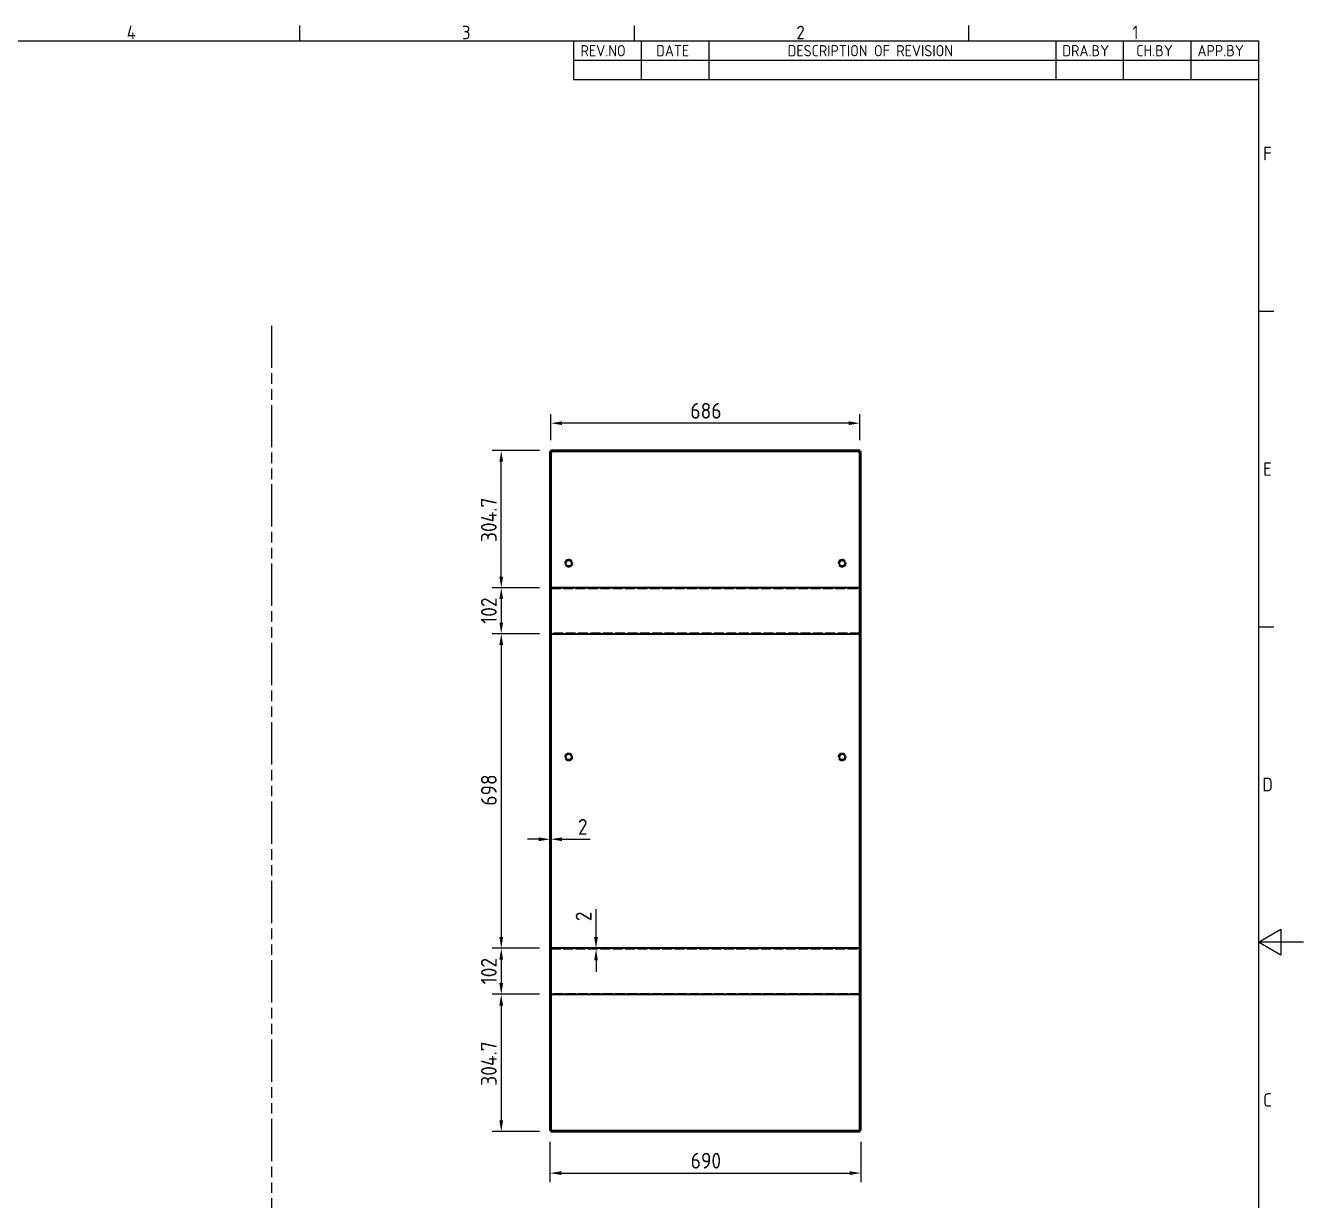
# Model space of a CAD drawing. Header units: millimetres. Extents: x 0 to 51860, y 0 to 5940.
# Drawn here: x 35555 to 38391, y 1527 to 4134 of the extents above; entities that cross this region are included whole.
import ezdxf

# ---------------------------------------------------------------- set-up
doc = ezdxf.new("R2010")
doc.units = ezdxf.units.MM
doc.header["$LTSCALE"] = 10
doc.linetypes.add('DASHED', pattern=[0.2067, 0.1654, -0.0413])
doc.linetypes.add('DOUBLE_DASH_CHAIN', pattern=[1.2403, 0.6614, -0.0827, 0.1654, -0.0827, 0.1654, -0.0827])
for name, color, linetype, lineweight in [('가려진 것(ISO)', 2, 'DASHED', 18), ('가시적인 것(ISO)', 3, 'Continuous', 40), ('경계(ISO)', 7, 'Continuous', 25), ('기호(ISO)', 5, 'Continuous', 25), ('스케치 형상(ISO)', 3, 'Continuous', 25), ('치수(ISO)', 2, 'Continuous', 25)]:
    doc.layers.add(name, color=color, linetype=linetype, lineweight=lineweight)
doc.styles.add('ISO ProportionalPSTEK', font='isocp.shx')
doc.styles.add('문자 텍스트_PSTEK_POSCO', font='isocp.shx')
doc.styles.add('치수 텍스트_PSTEK_POSCO', font='isocp.shx')
doc.dimstyles.new('치수_PSTEK_POSCO', dxfattribs={"dimscale": 10, "dimtxt": 3.5, "dimasz": 2.5, "dimexe": 2, "dimexo": 2.5, "dimgap": 1, "dimtad": 1, "dimrnd": 1e-08, "dimdsep": 46, "dimtxsty": '치수 텍스트_PSTEK_POSCO', "dimcen": 0.09, "dimdle": 10, "dimclrd": 7, "dimclre": 7, "dimclrt": 2, "dimadec": 1, "dimazin": 2, "dimtfac": 1, "dimtmove": 0, "dimatfit": 3, "dimfxl": 0, "dimtolj": 1, "dimlwd": -1, "dimlwe": -1, "dimarcsym": 0})

# ---------------------------------------------------------------- blocks, each defined once
blk = doc.blocks.new('*D259')
at = {"layer": 'Defpoints', "color": 0}
for p in [(36720.96271421941, 2886.207193605565), (36610.7072251092, 2784.207193605565), (36720.96271421941, 2784.207193605565)]:
    blk.add_point(p, dxfattribs=at)
at = {"layer": '치수(ISO)', "color": 7}
for p, q in [((36695.96271421941, 2886.207193605565), (36590.7072251092, 2886.207193605565)), ((36610.7072251092, 2861.207193605565), (36610.7072251092, 2809.207193605565)), ((36695.96271421941, 2784.207193605565), (36590.7072251092, 2784.207193605565))]:
    blk.add_line(p, q, dxfattribs=at)
for points in [[(36606.54055844254, 2861.207193605565), (36614.87389177587, 2861.207193605565), (36610.7072251092, 2886.207193605565)], [(36606.54055844254, 2809.207193605565), (36614.87389177587, 2809.207193605565), (36610.7072251092, 2784.207193605565)]]:
    blk.add_solid(points, dxfattribs=at)
at = {"layer": '치수(ISO)', "color": 2, "insert": (36583.20378022731, 2806.156160140999), "char_height": 35, "attachment_point": 4, "rotation": 90, "style": '치수 텍스트_PSTEK_POSCO'}
blk.add_mtext('\\A1;102', dxfattribs=at)
blk = doc.blocks.new('*D260')
at = {"layer": 'Defpoints', "color": 0}
for p in [(36610.7072251092, 3190.907193605565), (36721.03342489755, 3190.907193605565), (36720.96271421941, 2886.207193605565)]:
    blk.add_point(p, dxfattribs=at)
at = {"layer": '치수(ISO)', "color": 7}
for p, q in [((36696.03342489755, 3190.907193605565), (36590.7072251092, 3190.907193605565)), ((36610.7072251092, 2911.207193605565), (36610.7072251092, 3165.907193605565)), ((36695.96271421941, 2886.207193605565), (36590.7072251092, 2886.207193605565))]:
    blk.add_line(p, q, dxfattribs=at)
for points in [[(36606.54055844254, 3165.907193605565), (36614.87389177587, 3165.907193605565), (36610.7072251092, 3190.907193605565)], [(36606.54055844254, 2911.207193605565), (36614.87389177587, 2911.207193605565), (36610.7072251092, 2886.207193605565)]]:
    blk.add_solid(points, dxfattribs=at)
at = {"layer": '치수(ISO)', "color": 2, "insert": (36583.2072251092, 2987.807193605565), "char_height": 35, "attachment_point": 4, "rotation": 90, "style": '치수 텍스트_PSTEK_POSCO'}
blk.add_mtext('\\A1;304.7', dxfattribs=at)
blk = doc.blocks.new('*D261')
at = {"layer": 'Defpoints', "color": 0}
for p in [(36720.96271421941, 2784.207193605565), (36610.7072251092, 2086.207193605565), (36720.96271421941, 2086.207193605565)]:
    blk.add_point(p, dxfattribs=at)
at = {"layer": '치수(ISO)', "color": 7}
for p, q in [((36695.96271421941, 2784.207193605565), (36590.7072251092, 2784.207193605565)), ((36610.7072251092, 2759.207193605565), (36610.7072251092, 2111.207193605565)), ((36695.96271421941, 2086.207193605565), (36590.7072251092, 2086.207193605565))]:
    blk.add_line(p, q, dxfattribs=at)
for points in [[(36606.54055844254, 2759.207193605565), (36614.87389177587, 2759.207193605565), (36610.7072251092, 2784.207193605565)], [(36606.54055844254, 2111.207193605565), (36614.87389177587, 2111.207193605565), (36610.7072251092, 2086.207193605565)]]:
    blk.add_solid(points, dxfattribs=at)
at = {"layer": '치수(ISO)', "color": 2, "insert": (36583.2072251092, 2402.598798727427), "char_height": 35, "attachment_point": 4, "rotation": 90, "style": '치수 텍스트_PSTEK_POSCO'}
blk.add_mtext('\\A1;698', dxfattribs=at)
blk = doc.blocks.new('*D262')
at = {"layer": 'Defpoints', "color": 0}
for p in [(36720.96271421941, 2086.207193605565), (36610.7072251092, 1984.207193605565), (36720.96271421941, 1984.207193605565)]:
    blk.add_point(p, dxfattribs=at)
at = {"layer": '치수(ISO)', "color": 7}
for p, q in [((36695.96271421941, 2086.207193605565), (36590.7072251092, 2086.207193605565)), ((36610.7072251092, 2061.207193605565), (36610.7072251092, 2009.207193605565)), ((36695.96271421941, 1984.207193605565), (36590.7072251092, 1984.207193605565))]:
    blk.add_line(p, q, dxfattribs=at)
for points in [[(36606.54055844254, 2061.207193605565), (36614.87389177587, 2061.207193605565), (36610.7072251092, 2086.207193605565)], [(36606.54055844254, 2009.207193605565), (36614.87389177587, 2009.207193605565), (36610.7072251092, 1984.207193605565)]]:
    blk.add_solid(points, dxfattribs=at)
at = {"layer": '치수(ISO)', "color": 2, "insert": (36583.20378022731, 2006.156160140998), "char_height": 35, "attachment_point": 4, "rotation": 90, "style": '치수 텍스트_PSTEK_POSCO'}
blk.add_mtext('\\A1;102', dxfattribs=at)
blk = doc.blocks.new('*D263')
at = {"layer": 'Defpoints', "color": 0}
for p in [(36720.96271421941, 1984.207193605565), (36610.7072251092, 1679.507193605564), (36721.03342489755, 1679.507193605564)]:
    blk.add_point(p, dxfattribs=at)
at = {"layer": '치수(ISO)', "color": 7}
for p, q in [((36695.96271421941, 1984.207193605565), (36590.7072251092, 1984.207193605565)), ((36610.7072251092, 1959.207193605565), (36610.7072251092, 1704.507193605564)), ((36696.03342489755, 1679.507193605564), (36590.7072251092, 1679.507193605564))]:
    blk.add_line(p, q, dxfattribs=at)
for points in [[(36606.54055844254, 1959.207193605565), (36614.87389177587, 1959.207193605565), (36610.7072251092, 1984.207193605565)], [(36606.54055844254, 1704.507193605564), (36614.87389177587, 1704.507193605564), (36610.7072251092, 1679.507193605564)]]:
    blk.add_solid(points, dxfattribs=at)
at = {"layer": '치수(ISO)', "color": 2, "insert": (36583.2072251092, 1781.107193605565), "char_height": 35, "attachment_point": 4, "rotation": 90, "style": '치수 텍스트_PSTEK_POSCO'}
blk.add_mtext('\\A1;304.7', dxfattribs=at)
blk = doc.blocks.new('*D264')
at = {"layer": 'Defpoints', "color": 0}
for p in [(36800.91487327804, 2086.207193605565), (36800.91487327804, 2084.207193605565), (36821.1349309413, 2086.207193605565)]:
    blk.add_point(p, dxfattribs=at)
at = {"layer": '치수(ISO)', "color": 7}
for p, q in [((36821.1349309413, 2111.207193605565), (36821.1349309413, 2173.198040062258)), ((36821.1349309413, 2084.207193605565), (36821.1349309413, 2086.207193605565)), ((36821.1349309413, 2059.207193605565), (36821.1349309413, 2034.207193605565))]:
    blk.add_line(p, q, dxfattribs=at)
for points in [[(36816.96826427463, 2111.207193605565), (36825.30159760796, 2111.207193605565), (36821.1349309413, 2086.207193605565)], [(36816.96826427463, 2059.207193605565), (36825.30159760796, 2059.207193605565), (36821.1349309413, 2084.207193605565)]]:
    blk.add_solid(points, dxfattribs=at)
at = {"layer": '치수(ISO)', "color": 2, "insert": (36793.63148605941, 2146.207193605571), "char_height": 35, "attachment_point": 4, "rotation": 90, "style": '치수 텍스트_PSTEK_POSCO'}
blk.add_mtext('\\A1;2', dxfattribs=at)
blk = doc.blocks.new('*D265')
at = {"layer": 'Defpoints', "color": 0}
for p in [(36720.96271421943, 2328.210185312294), (36718.96271421943, 2315.020239893529), (36720.96271421943, 2315.020239893529)]:
    blk.add_point(p, dxfattribs=at)
at = {"layer": '치수(ISO)', "color": 7}
for p, q in [((36693.96271421943, 2328.210185312294), (36668.96271421943, 2328.210185312294)), ((36718.96271421943, 2328.210185312294), (36720.96271421943, 2328.210185312294)), ((36745.96271421943, 2328.210185312294), (36807.95356067612, 2328.210185312294))]:
    blk.add_line(p, q, dxfattribs=at)
for points in [[(36693.96271421943, 2332.376851978961), (36693.96271421943, 2324.043518645628), (36718.96271421943, 2328.210185312294)], [(36745.96271421943, 2332.376851978961), (36745.96271421943, 2324.043518645628), (36720.96271421943, 2328.210185312294)]]:
    blk.add_solid(points, dxfattribs=at)
at = {"layer": '치수(ISO)', "color": 2, "insert": (36780.96271421943, 2355.713630194184), "char_height": 35, "attachment_point": 4, "style": '치수 텍스트_PSTEK_POSCO'}
blk.add_mtext('\\A1;2', dxfattribs=at)
blk = doc.blocks.new('*D271')
at = {"layer": 'Defpoints', "color": 0}
for p in [(36720.96271421943, 3251.635653628581), (36720.96271421943, 3188.836482927447), (37406.96271421943, 3188.836482927446)]:
    blk.add_point(p, dxfattribs=at)
at = {"layer": '치수(ISO)', "color": 7}
for p, q in [((36720.96271421943, 3213.836482927447), (36720.96271421943, 3271.635653628581)), ((37406.96271421943, 3213.836482927446), (37406.96271421943, 3271.635653628581)), ((37381.96271421943, 3251.635653628581), (36745.96271421943, 3251.635653628581))]:
    blk.add_line(p, q, dxfattribs=at)
for points in [[(36745.96271421943, 3255.802320295247), (36745.96271421943, 3247.468986961914), (36720.96271421943, 3251.635653628581)], [(37381.96271421943, 3255.802320295247), (37381.96271421943, 3247.468986961914), (37406.96271421943, 3251.635653628581)]]:
    blk.add_solid(points, dxfattribs=at)
at = {"layer": '치수(ISO)', "color": 2, "insert": (37030.54735988872, 3279.135653628581), "char_height": 35, "attachment_point": 4, "style": '치수 텍스트_PSTEK_POSCO'}
blk.add_mtext('\\A1;686', dxfattribs=at)
blk = doc.blocks.new('*D272')
at = {"layer": 'Defpoints', "color": 0}
for p in [(36718.96271421943, 1681.577904283683), (37408.96271421943, 1681.577904283684), (37408.96271421943, 1587.3073537378)]:
    blk.add_point(p, dxfattribs=at)
at = {"layer": '치수(ISO)', "color": 7}
for p, q in [((36718.96271421943, 1656.577904283683), (36718.96271421943, 1567.3073537378)), ((37408.96271421943, 1656.577904283684), (37408.96271421943, 1567.3073537378)), ((36743.96271421943, 1587.3073537378), (37383.96271421943, 1587.3073537378))]:
    blk.add_line(p, q, dxfattribs=at)
for points in [[(36743.96271421943, 1591.474020404467), (36743.96271421943, 1583.140687071133), (36718.96271421943, 1587.3073537378)], [(37383.96271421943, 1591.474020404467), (37383.96271421943, 1583.140687071133), (37408.96271421943, 1587.3073537378)]]:
    blk.add_solid(points, dxfattribs=at)
at = {"layer": '치수(ISO)', "color": 2, "insert": (37031.34053981373, 1614.8073537378), "char_height": 35, "attachment_point": 4, "style": '치수 텍스트_PSTEK_POSCO'}
blk.add_mtext('\\A1;690', dxfattribs=at)

msp = doc.modelspace()

# ---------------------------------------------------------------- linework, layer by layer
at = {"layer": '가려진 것(ISO)', "ltscale": 0.3808393180370331}
for p, q in [((36720.9627142194, 3186.907193605565), (36718.9627142194, 3186.907193605565)), ((36722.9627142194, 3188.907193605565), (36722.9627142194, 3190.907193605565)), ((37404.9627142194, 3188.907193605565), (37404.9627142194, 3190.907193605565)), ((37406.9627142194, 3186.907193605565), (37408.9627142194, 3186.907193605565)), ((36720.9627142194, 1683.507193605565), (36718.9627142194, 1683.507193605565)), ((36722.9627142194, 1681.507193605564), (36722.9627142194, 1679.507193605564)), ((36860.46271421941, 1679.507193605564), (36860.46271421941, 1681.507193605564)), ((36867.46271421941, 1679.507193605564), (36867.46271421941, 1681.507193605564)), ((37260.46271421941, 1679.507193605565), (37260.46271421941, 1681.507193605565)), ((37267.46271421941, 1679.507193605565), (37267.46271421941, 1681.507193605565)), ((37404.9627142194, 1681.507193605565), (37404.9627142194, 1679.507193605565)), ((37406.9627142194, 1683.507193605565), (37408.9627142194, 1683.507193605565))]:
    msp.add_line(p, q, dxfattribs=at)
at = {"layer": '가려진 것(ISO)', "ltscale": 13.27527809143066}
for p, q in [((36720.96271421941, 2884.207193605565), (37406.96271421941, 2884.207193605565)), ((37406.96271421941, 2786.207193605565), (36720.96271421941, 2786.207193605565)), ((36720.96271421941, 2084.207193605565), (37406.96271421941, 2084.207193605565)), ((37406.96271421941, 1986.207193605565), (36720.96271421941, 1986.207193605565))]:
    msp.add_line(p, q, dxfattribs=at)
at = {"layer": '가려진 것(ISO)', "ltscale": 13.14696502685547}
for centre in [(36760.4627142194, 2940.907193605565), (37367.4627142194, 2940.907193605565), (36760.4627142194, 2510.907193605565), (37367.4627142194, 2510.907193605565)]:
    msp.add_circle(centre, 8.650000000000002, dxfattribs=at)
at = {"layer": '가시적인 것(ISO)'}
for p, q in [((36718.96271421943, 3188.836482927447), (36718.96271421943, 1681.577904283683)), ((36720.96271421943, 3188.836482927447), (36718.96271421943, 3188.836482927447)), ((36720.96271421943, 3188.836482927447), (36720.96271421943, 1681.577904283683)), ((36722.9627142194, 3186.907193605565), (36720.9627142194, 3186.907193605565)), ((37406.89200354131, 3190.907193605565), (36721.03342489755, 3190.907193605565)), ((36721.03342489755, 3188.907193605565), (36721.03342489755, 3190.907193605565)), ((37406.89200354131, 3188.907193605565), (36721.03342489755, 3188.907193605565)), ((36722.9627142194, 3186.907193605565), (36722.9627142194, 3188.907193605565)), ((37404.9627142194, 3186.907193605565), (37404.9627142194, 3188.907193605565)), ((37404.9627142194, 3186.907193605565), (37406.9627142194, 3186.907193605565)), ((37406.89200354131, 3188.907193605565), (37406.89200354131, 3190.907193605565)), ((37406.96271421943, 1681.577904283684), (37406.96271421943, 3188.836482927446)), ((37406.96271421943, 3188.836482927446), (37408.96271421943, 3188.836482927446)), ((37408.96271421943, 1681.577904283684), (37408.96271421943, 3188.836482927446)), ((37406.96271421941, 2886.207193605565), (36720.96271421941, 2886.207193605565)), ((36720.96271421941, 2784.207193605565), (37406.96271421941, 2784.207193605566)), ((37406.96271421941, 2086.207193605565), (36720.96271421941, 2086.207193605565)), ((36720.96271421941, 1984.207193605565), (37406.96271421941, 1984.207193605565)), ((36720.96271421943, 1681.577904283684), (36718.96271421943, 1681.577904283684)), ((36722.9627142194, 1683.507193605565), (36720.9627142194, 1683.507193605565)), ((36721.03342489755, 1681.507193605564), (37406.89200354131, 1681.507193605564)), ((36721.03342489755, 1681.507193605564), (36721.03342489755, 1679.507193605564)), ((36721.03342489755, 1679.507193605564), (37406.89200354131, 1679.507193605564)), ((36722.9627142194, 1683.507193605565), (36722.9627142194, 1681.507193605565)), ((37404.9627142194, 1683.507193605565), (37404.9627142194, 1681.507193605565)), ((37404.9627142194, 1683.507193605565), (37406.9627142194, 1683.507193605565)), ((37406.89200354131, 1681.507193605564), (37406.89200354131, 1679.507193605564)), ((37406.96271421943, 1681.577904283684), (37408.96271421943, 1681.577904283684))]:
    msp.add_line(p, q, dxfattribs=at)
for centre in [(36760.4627142194, 2940.907193605565), (37367.4627142194, 2940.907193605565), (36760.4627142194, 2510.907193605565), (37367.4627142194, 2510.907193605565)]:
    msp.add_circle(centre, 6.65, dxfattribs=at)
at = {"layer": '경계(ISO)'}
for p, q in [((36163.99861642379, 4100), (36163.99861642379, 4134.000015258789)), ((36906.49854012985, 4100), (36906.49854012985, 4134.000015258789)), ((37648.9984638359, 4100), (37648.9984638359, 4134.000015258789)), ((38291.49876901168, 3500), (38325.49878427047, 3500)), ((38291.49876901168, 2800), (38325.49878427047, 2800))]:
    msp.add_line(p, q, dxfattribs=at)
at = {"layer": '경계(ISO)', "flags": 128}
for points in [[(32551.49861642379, 100), (32551.49861642379, 4100), (38291.49876901168, 4100), (38291.49876901168, 100), (32551.49861642379, 100)], [(38391.49876901168, 2100), (38291.49876901168, 2100), (38341.49876901168, 2128.867530822754), (38341.49876901168, 2071.132469177246), (38291.49876901168, 2100)]]:
    msp.add_lwpolyline(points, dxfattribs=at)
at = {"layer": '기호(ISO)'}
for p, q in [((36771.49876901168, 4100), (38291.49876901168, 4100)), ((36771.49876901168, 4100), (36771.49876901168, 4057.2)), ((36921.49876901168, 4100), (36921.49876901168, 4057.2)), ((37071.49876901168, 4100), (37071.49876901168, 4057.2)), ((37841.49876901168, 4100), (37841.49876901168, 4057.2)), ((37991.49876901168, 4100), (37991.49876901168, 4057.2)), ((38141.49876901168, 4100), (38141.49876901168, 4057.2)), ((38291.49876901168, 4100), (38291.49876901168, 4057.2)), ((36771.49876901168, 4057.2), (38291.49876901168, 4057.2)), ((36771.49876901168, 4057.2), (36771.49876901168, 4014.400000000001)), ((36921.49876901168, 4057.2), (36921.49876901168, 4014.400000000001)), ((37071.49876901168, 4057.2), (37071.49876901168, 4014.400000000001)), ((37841.49876901168, 4057.2), (37841.49876901168, 4014.400000000001)), ((37991.49876901168, 4057.2), (37991.49876901168, 4014.400000000001)), ((38141.49876901168, 4057.2), (38141.49876901168, 4014.400000000001)), ((38291.49876901168, 4057.2), (38291.49876901168, 4014.400000000001)), ((36771.49876901168, 4014.400000000001), (38291.49876901168, 4014.400000000001))]:
    msp.add_line(p, q, dxfattribs=at)
at = {"layer": '스케치 형상(ISO)', "color": 6, "linetype": 'DOUBLE_DASH_CHAIN', "ltscale": 14.19337272644043}
msp.add_line((36101.06102761459, 3468.014207818601), (36101.06102761459, 1179.488931036248), dxfattribs=at)

# ---------------------------------------------------------------- texts
at = {"layer": '경계(ISO)', "color": 2, "char_height": 30.0000011920929, "attachment_point": 7, "style": '문자 텍스트_PSTEK_POSCO'}
for s, insert in [('4', (35779.4113097455, 4104)), ('3', (36523.57400291819, 4103.713945155963)), ('2', (37266.07400291819, 4103.713945155963)), ('1', (38011.91726916689, 4104)), ('F', (38301.94401162543, 3834.999999403954)), ('E', (38301.94401162543, 3134.713944559917)), ('D', (38300.28131845274, 2434.713944559917)), ('C', (38301.94401162543, 1734.713944559917))]:
    msp.add_mtext(s, dxfattribs=dict(at, insert=insert))
at = {"layer": '기호(ISO)', "color": 2, "char_height": 25, "attachment_point": 7, "style": 'ISO ProportionalPSTEK'}
for s, insert in [('REV.NO', (36786.76992603797, 4065.831824209448)), ('DATE', (36954.64108674005, 4065.831824209448)), ('DESCRIPTION OF REVISION', (37246.56897334531, 4065.831824209448)), ('DRA.BY', (37856.25610856488, 4065.831824209448)), ('CH.BY', (38020.1416840978, 4065.831824209448)), ('APP.BY', (38156.27610861608, 4065.831824209448))]:
    msp.add_mtext(s, dxfattribs=dict(at, insert=insert))

# ---------------------------------------------------------------- dimensions: what is measured, and where the dimension line sits
at = {"layer": '치수(ISO)', "color": 7}
for base, p1, p2, angle, override, picture, middle in [((36720.96271421943, 3251.635653628581), (37406.96271421943, 3188.836482927446), (36720.96271421943, 3188.836482927447), 180, {"dimdec": 2, "dimtp": 0, "dimtm": -0, "dimtdec": 2, "dimtofl": 0, "dimatfit": 1}, '*D271', (37063.96271421943, 3251.635653628581)), ((36610.7072251092, 3190.907193605565), (36720.96271421941, 2886.207193605565), (36721.03342489755, 3190.907193605565), 90, {"dimdec": 2, "dimtp": 0, "dimtm": -0, "dimtdec": 2, "dimtofl": 0, "dimatfit": 1}, '*D260', (36610.7072251092, 3038.557193605565)), ((36610.7072251092, 2784.207193605565), (36720.96271421941, 2886.207193605565), (36720.96271421941, 2784.207193605565), 90, {"dimdec": 2, "dimtp": 0, "dimtm": -0, "dimtdec": 2, "dimtofl": 0, "dimatfit": 1}, '*D259', (36610.7072251092, 2835.207193605565)), ((36610.7072251092, 2086.207193605565), (36720.96271421941, 2784.207193605565), (36720.96271421941, 2086.207193605565), 270, {"dimdec": 2, "dimtp": 0, "dimtm": -0, "dimtdec": 2, "dimtofl": 0, "dimatfit": 1}, '*D261', (36610.7072251092, 2435.207193605565)), ((36720.96271421943, 2328.210185312294), (36718.96271421943, 2315.020239893529), (36720.96271421943, 2315.020239893529), 180, {"dimdec": 2, "dimse1": 1, "dimse2": 1, "dimtp": 0, "dimtm": -0, "dimtdec": 2, "dimtofl": 1, "dimatfit": 1}, '*D265', (36789.45813744778, 2328.210185312294)), ((36821.1349309413, 2086.207193605565), (36800.91487327804, 2084.207193605565), (36800.91487327804, 2086.207193605565), 270, {"dimdec": 2, "dimse1": 1, "dimse2": 1, "dimtp": 0, "dimtm": -0, "dimtdec": 2, "dimtofl": 1, "dimatfit": 1}, '*D264', (36821.1349309413, 2154.702616833918)), ((36610.7072251092, 1984.207193605565), (36720.96271421941, 2086.207193605565), (36720.96271421941, 1984.207193605565), 90, {"dimdec": 2, "dimtp": 0, "dimtm": -0, "dimtdec": 2, "dimtofl": 0, "dimatfit": 1}, '*D262', (36610.7072251092, 2035.207193605565)), ((36610.7072251092, 1679.507193605564), (36720.96271421941, 1984.207193605565), (36721.03342489755, 1679.507193605564), 270, {"dimdec": 2, "dimtp": 0, "dimtm": -0, "dimtdec": 2, "dimtofl": 0, "dimatfit": 1}, '*D263', (36610.7072251092, 1831.857193605565)), ((37408.96271421943, 1587.3073537378), (36718.96271421943, 1681.577904283683), (37408.96271421943, 1681.577904283684), 180, {"dimdec": 2, "dimtp": 0, "dimtm": -0, "dimtdec": 2, "dimtofl": 0, "dimatfit": 1}, '*D272', (37063.96271421943, 1587.3073537378))]:
    dim = msp.add_linear_dim(base=base, p1=p1, p2=p2, angle=angle, dimstyle='치수_PSTEK_POSCO', override=override, dxfattribs=at)
    dim.commit()
    dim.dimension.update_dxf_attribs({"geometry": picture, "text_midpoint": middle, "dimtype": 160})

doc.saveas('drawing.dxf')
